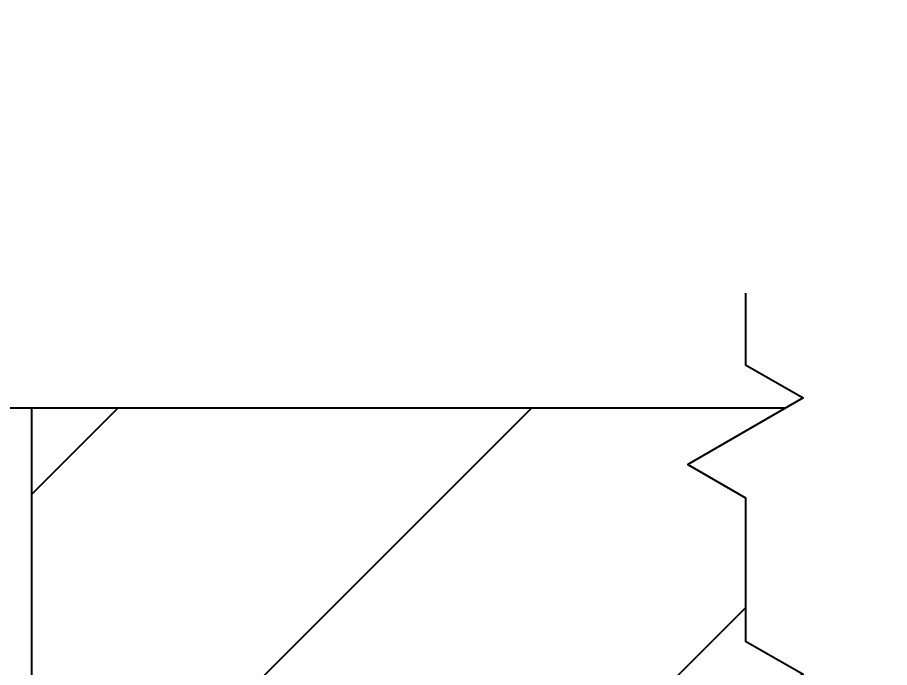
# Model space of a CAD drawing. Header units: millimetres. Extents: x 0 to 4637, y 0 to 3023.
# Drawn here: x 3367.9 to 3486.7, y 2726 to 2814.6 of the extents above; entities that cross this region are included whole.
import ezdxf
from ezdxf import colors
from ezdxf.entities.mleader import LeaderData, LeaderLine
from ezdxf.lldxf.tags import DXFTag
from ezdxf.math import Vec2, Vec3

# ---------------------------------------------------------------- set-up
doc = ezdxf.new("R2010")
doc.units = ezdxf.units.MM
doc.layers.add('Default', color=7, linetype='Continuous')
doc.layers.add('WALL', color=7, linetype='Continuous')
doc.styles.get("Standard").update_dxf_attribs({"font": 'calibri.ttf'})
tags = doc.linetypes.add('CENTER2', pattern=[28.575, 19.05, -3.175, 3.175, -3.175]).pattern_tags.tags
tags[10:11] = [DXFTag(74, 4), DXFTag(75, 0), DXFTag(340, '0'), DXFTag(46, 0.0), DXFTag(50, 0.0), DXFTag(44, 0.0), DXFTag(45, 0.0)]
tags[8:9] = [DXFTag(74, 4), DXFTag(75, 0), DXFTag(340, '0'), DXFTag(46, 0.0), DXFTag(50, 0.0), DXFTag(44, 0.0), DXFTag(45, 0.0)]
tags[6:7] = [DXFTag(74, 4), DXFTag(75, 0), DXFTag(340, '0'), DXFTag(46, 0.0), DXFTag(50, 0.0), DXFTag(44, 0.0), DXFTag(45, 0.0)]
tags[4:5] = [DXFTag(74, 4), DXFTag(75, 0), DXFTag(340, '0'), DXFTag(46, 0.0), DXFTag(50, 0.0), DXFTag(44, 0.0), DXFTag(45, 0.0)]

# ---------------------------------------------------------------- blocks, each defined once
blk = doc.blocks.new('SE11')
at = {"layer": 'WALL', "linetype": 'Continuous'}
h = blk.add_hatch(dxfattribs=at)
h.set_pattern_fill('LINE', scale=2, angle=45, style=0)
h.paths.add_polyline_path([(423.177, 338.994), (425.293, 340.216), (424.043, 340.938), (424.043, 344.051), (422.793, 344.772), (425.293, 346.216), (424.043, 346.938), (424.043, 350.051), (422.793, 350.772), (424.909, 351.994), (408.545, 351.994), (408.545, 345.462), (416.676, 345.462), (416.676, 338.994)])
at = {"layer": 'WALL', "color": 7, "linetype": 'Continuous'}
for p, q in [((408.545, 351.994), (394.906, 351.994)), ((408.545, 345.462), (408.545, 351.994)), ((424.909, 351.994), (408.545, 351.994))]:
    blk.add_line(p, q, dxfattribs=at)
blk = doc.blocks.new('SE21')
at = {"color": 7, "linetype": 'CENTER2'}
blk.add_lwpolyline([(424.043, 354.494), (424.043, 352.938), (425.293, 352.216), (422.793, 350.772), (424.043, 350.051), (424.043, 346.938), (425.293, 346.216), (422.793, 344.772), (424.043, 344.051), (424.043, 340.938), (425.293, 340.216), (422.793, 338.772), (424.043, 338.051), (424.043, 336.494)], dxfattribs=at)

msp = doc.modelspace()

# ---------------------------------------------------------------- block references
at = {"layer": 'Default', "xscale": 6.278552465, "yscale": 6.278552465, "zscale": 6.278552465}
for name in ['SE21', 'SE11']:
    msp.add_blockref(name, (804.7265, 551.3132), dxfattribs=at)

# ---------------------------------------------------------------- leaders
at = {"layer": 'Default', "color": 7, "linetype": 'Continuous'}
ml = msp.add_multileader_mtext('Standard', dxfattribs=at)
ml.set_content('{\\pxsm0.9;\\fSolid Edge ANSI|b0||i0||c0|p34;\\W1.;ANTIBLAST VALVE\\P(MOUNTED ON 4" FLANGE)\\P}', color=256)
ml.set_leader_properties()
ml.build(insert=Vec2(0, 0))
ml.multileader.update_dxf_attribs({"dogleg_length": 52.3848, "arrow_head_size": 27.9082})
ctx = ml.context
ctx.base_point, ctx.char_height, ctx.arrow_head_size, ctx.landing_gap_size, ctx.plane_origin, ctx.plane_x_axis = Vec3(3358.7101, 2875.106), 27.908166, 27.9082, 9.7679, Vec3(804.7265, 551.3132), Vec3(0.15927238, 0)
notes = []
notes.append((ctx, [(0, (1, 1, 0), (3306.3252, 2875.106), (1, 0), 52.3848, [(0, [(3269.2706, 2720.3125)], 0, [])])]))
ctx.mtext.insert = Vec3(3368.4779, 2889.179)
for ctx, leaders in notes:
    for number, flags, end, landing, length, lines in leaders:
        leader = LeaderData()
        leader.index, (leader.has_last_leader_line, leader.has_dogleg_vector, leader.attachment_direction) = number, flags
        leader.last_leader_point, leader.dogleg_vector, leader.dogleg_length = Vec3(end), Vec3(landing), length
        for number, points, colour, breaks in lines:
            line = LeaderLine()
            line.index, line.vertices, line.color, line.breaks = number, Vec3.list(points), colors.encode_raw_color(colour), breaks
            leader.lines.append(line)
        ctx.leaders.append(leader)

doc.saveas('drawing.dxf')
